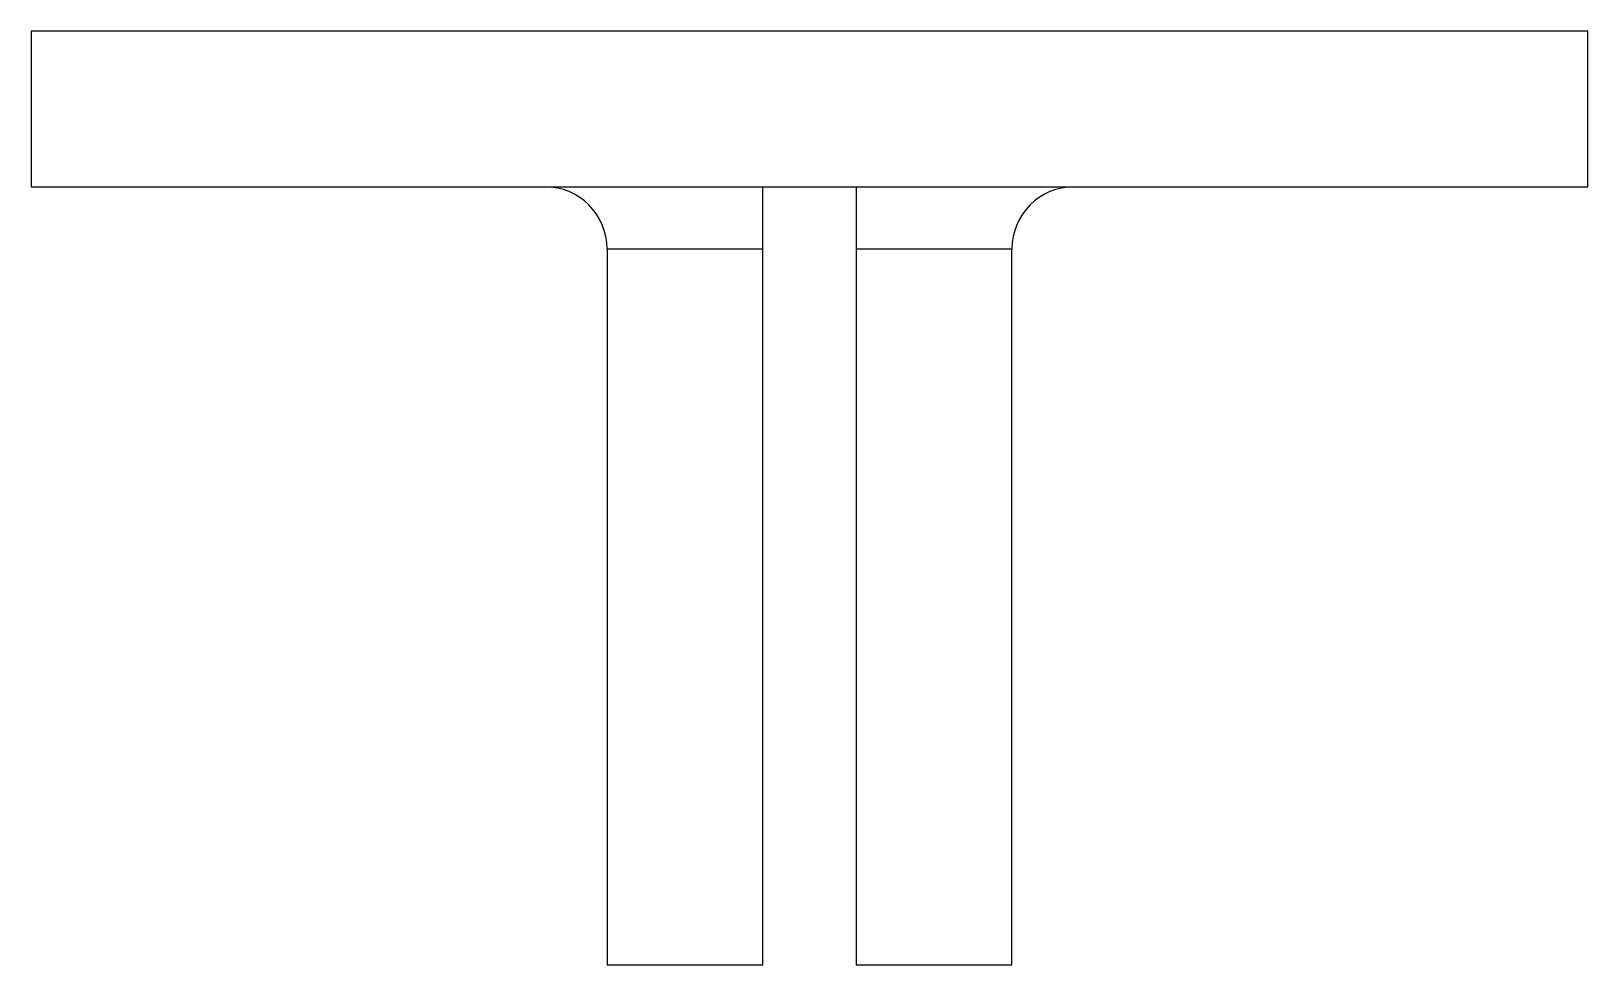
# Model space of a CAD drawing. Header units: millimetres. Extents: x -18.5 to 31.5, y 0 to 30.
import ezdxf

# ---------------------------------------------------------------- set-up
doc = ezdxf.new("R2010")
doc.units = ezdxf.units.MM

msp = doc.modelspace()

# ---------------------------------------------------------------- linework, layer by layer
at = {"color": 7, "linetype": 'Continuous', "lineweight": 25}
for p, q in [((-18.5, 30), (-18.5, 25)), ((31.5, 30), (-18.5, 30)), ((31.5, 25), (31.5, 30)), ((-18.5, 25), (31.5, 25)), ((5, 0), (5, 25)), ((8, 25), (8, 0)), ((5, 23), (0, 23)), ((0, 23), (0, 0)), ((13, 23), (8, 23)), ((13, 0), (13, 23)), ((0, 0), (5, 0)), ((8, 0), (13, 0))]:
    msp.add_line(p, q, dxfattribs=at)
for centre, start, end in [((-2, 23), 0, 90), ((15, 23), 90, 180)]:
    msp.add_arc(centre, 2, start, end, dxfattribs=at)

doc.saveas('drawing.dxf')
